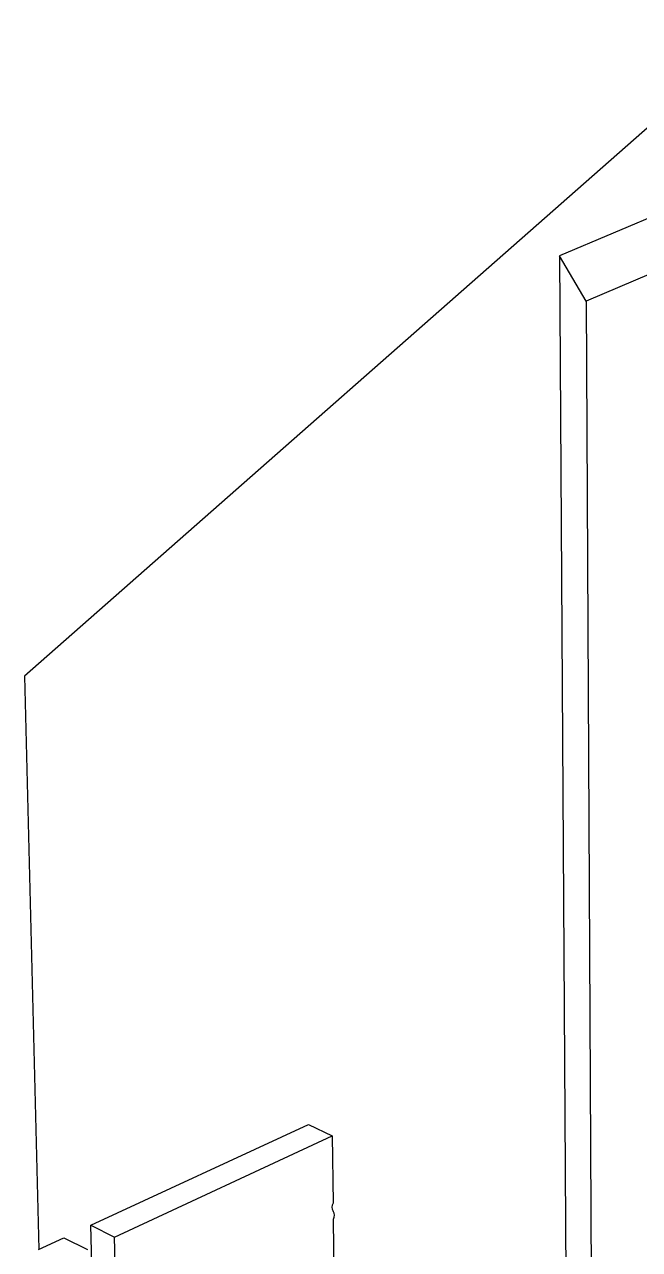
# Model space of a CAD drawing. Extents: x 0 to 161, y 0 to 212.
# Drawn here: x 75.04 to 99.63, y 162.21 to 211.15 of the extents above; entities that cross this region are included whole.
import ezdxf

# ---------------------------------------------------------------- set-up
doc = ezdxf.new("R2010")
doc.units = 0
doc.layers.get('0').update_dxf_attribs({"linetype": 'CONTINUOUS'})

msp = doc.modelspace()

# ---------------------------------------------------------------- linework, layer by layer
at = {"color": 7, "linetype": 'CONTINUOUS'}
for p, q in [((104.632, 211.153), (75.036, 185.108)), ((108.288, 206.912), (96.438, 201.915)), ((109.333, 205.127), (97.497, 200.099)), ((96.438, 201.915), (97.025, 103.847)), ((97.497, 200.099), (96.438, 201.915)), ((97.497, 200.099), (97.987, 103.302)), ((75.036, 185.108), (75.616, 162.211)), ((77.691, 163.173), (86.394, 167.204)), ((86.394, 167.204), (87.34, 166.745)), ((78.637, 162.702), (87.34, 166.745)), ((87.34, 166.745), (87.379, 164.056)), ((77.691, 163.173), (78.637, 162.702)), ((77.762, 160.144), (77.691, 163.173)), ((87.465, 158.087), (87.388, 163.419)), ((75.595, 162.201), (76.613, 162.673)), ((76.613, 162.673), (77.558, 162.201)), ((78.705, 159.671), (78.637, 162.702))]:
    msp.add_line(p, q, dxfattribs=at)
for centre, radius, start, end in [((87.579, 163.899), 0.254, 142.0196, 219.6427), ((87.174, 163.575), 0.265, 323.8828, 37.7796)]:
    msp.add_arc(centre, radius, start, end, dxfattribs=at)

doc.saveas('drawing.dxf')
